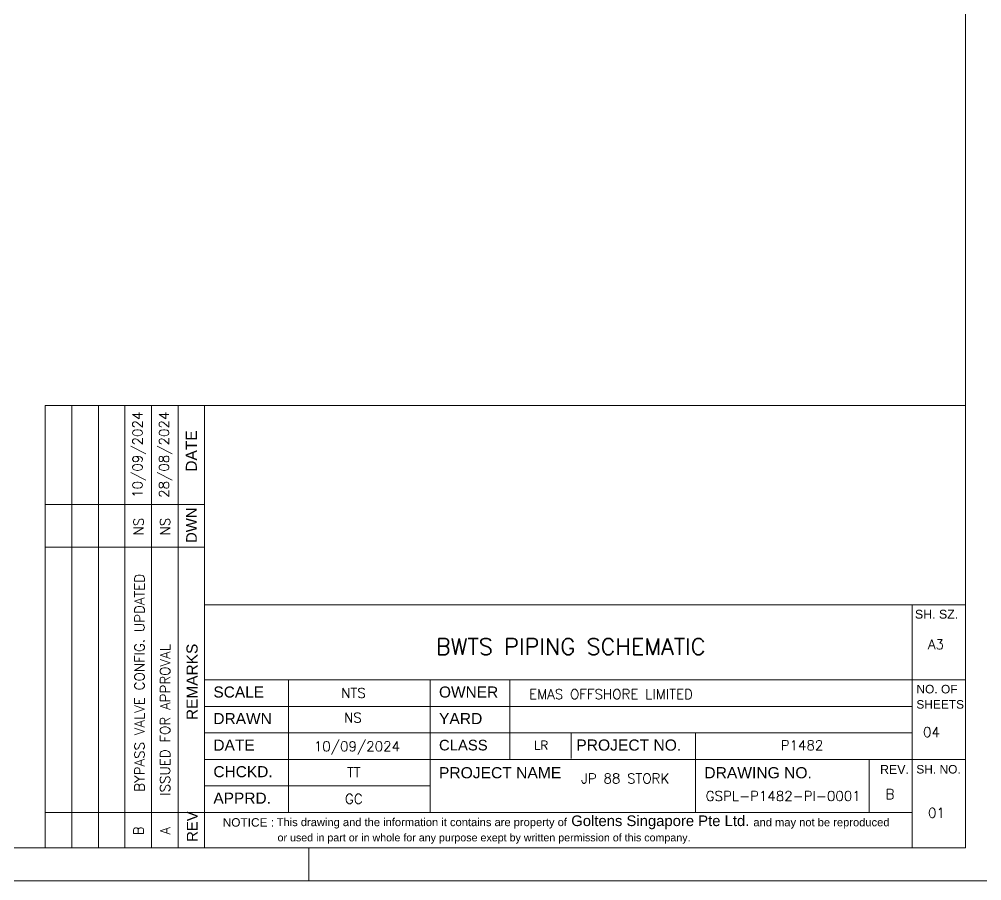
# Model space of a CAD drawing. Header units: millimetres. Extents: x 1638 to 3309, y -435 to 1865.
# Drawn here: x 1908.6 to 2055.1, y -434.9 to -303.8 of the extents above; entities that cross this region are included whole.
import ezdxf
from ezdxf.enums import TextEntityAlignment as Align

# ---------------------------------------------------------------- set-up
doc = ezdxf.new("R2010")
doc.units = ezdxf.units.MM
doc.layers.add('Template', color=7, linetype='Continuous', lineweight=0)
doc.styles.add('Cadmatic Default Text', font='arial.ttf')
doc.styles.add('SEDS_Romans', font='romans.shx')

# ---------------------------------------------------------------- blocks, each defined once
blk = doc.blocks.new('Goltens_Isometric_A3_2_8')
at = {"layer": 'Template', "flags": 128}
for points in [[(415.01, 292.01), (415.01, 4.99)], [(275, 72.3), (299.24, 72.3)], [(275, 72.3), (275, 4.99)], [(279.04, 72.3), (279.04, 4.99)], [(283.08, 72.3), (283.08, 4.99)], [(287.12, 72.3), (287.12, 4.99)], [(291.16, 72.3), (291.16, 4.99)], [(295.2, 72.3), (295.2, 4.99)], [(299.24, 72.3), (415.01, 72.3)], [(299.24, 72.3), (299.24, 4.99)], [(415.01, 72.3), (415.01, 4.99)], [(275, 57.24), (299.24, 57.24)], [(275, 50.76), (299.24, 50.76)], [(299.24, 42.01), (415.01, 42.01)], [(406.93, 42.01), (406.93, 4.99)], [(299.24, 30.57), (415.01, 30.57)], [(312.02, 30.57), (312.02, 10.38)], [(333.56, 30.57), (333.56, 10.38)], [(345.68, 30.57), (345.68, 18.46)], [(299.24, 26.53), (406.93, 26.53)], [(299.24, 22.49), (406.93, 22.49)], [(355, 18.6), (355, 22.5)], [(373.95, 18.46), (373.95, 22.51)], [(299.24, 18.46), (415.01, 18.46)], [(373.95, 18.46), (373.95, 10.38)], [(400.39, 18.46), (400.39, 10.38)], [(299.24, 14.42), (333.56, 14.42)], [(299.24, 10.38), (275, 10.38)], [(299.24, 10.38), (406.93, 10.38)], [(415.01, 4.99), (4.99, 4.99)], [(275.01, 4.99), (299.24, 4.99)], [(299.24, 4.99), (415.01, 4.99)], [(315.12, 4.99), (315.12, 0)], [(420, 0), (0, 0)]]:
    blk.add_lwpolyline(points, dxfattribs=at)
at = {"layer": 'Template', "style": 'Cadmatic Default Text'}
for s, height, p in [('DATE', 1.683, (298.06, 62.26)), ('DWN', 1.617, (298.05, 51.41)), ('REMARKS', 1.683, (298.17, 24.45)), ('REV', 1.617, (298.16, 5.92))]:
    blk.add_text(s, height=height, rotation=90, dxfattribs=at).set_placement(p)
for s, height, p in [('SH. SZ.', 1.346, (407.34, 39.89)), ('NO. OF ', 1.3, (407.57, 28.51)), ('SHEETS', 1.3, (407.55, 26.19)), ('REV.', 1.346, (402.03, 16.27)), ('SH. NO.', 1.3, (407.55, 16.32)), ('NOTICE :', 1.292, (301.99, 8.23)), ('This drawing and the information it contains are property of', 1.213, (310.21, 8.31)), ('Goltens Singapore Pte Ltd.', 1.6154, (355.04, 8.32)), ('and may not be reproduced', 1.213, (382.75, 8.29)), ('or used in part or in whole for any purpose exept by written permission of this company.', 1.1631, (310.34, 5.99))]:
    blk.add_text(s, height=height, dxfattribs=at).set_placement(p)
for s, height, p in [('SCALE', 1.683, (300.58, 28.72)), ('OWNER', 1.683, (334.91, 28.72)), ('DRAWN', 1.683, (300.58, 24.68)), ('YARD', 1.7, (334.91, 24.68)), ('DATE', 1.683, (300.58, 20.64)), ('CLASS', 1.617, (334.91, 20.64)), ('PROJECT NO.', 1.7, (355.81, 20.65)), ('CHCKD.', 1.683, (300.58, 16.6)), ('PROJECT NAME', 1.7, (334.91, 16.44)), ('DRAWING NO.', 1.7, (375.29, 16.44)), ('APPRD.', 1.683, (300.58, 12.57))]:
    blk.add_text(s, height=height, dxfattribs=at).set_placement(p, align=Align.MIDDLE_LEFT)

msp = doc.modelspace()

# ---------------------------------------------------------------- block references
at = {"layer": 'Template', "ltscale": 1.5}
msp.add_blockref('Goltens_Isometric_A3_2_8', (1637.56, -434.87), dxfattribs=at)

# ---------------------------------------------------------------- texts
at = {"char_height": 1.5, "attachment_point": 5, "rotation": 90, "style": 'SEDS_Romans'}
for s, insert, width in [('10/09/2024', (1926.84, -370.04), 7.6579), ('28/08/2024', (1930.88, -370.04), 7.6579), ('NS', (1926.75, -380.98), 7.6579), ('NS', (1930.79, -380.98), 7.6579), ('BYPASS VALVE CONFIG. UPDATED', (1926.89, -404.75), 39.094), ('ISSUED FOR APPROVAL', (1930.79, -410.4), 39.094), ('B', (1926.75, -427.28), 7.6579), ('A', (1930.79, -427.28), 7.6579)]:
    msp.add_mtext(s, dxfattribs=dict(at, insert=insert, width=width))
at = {"attachment_point": 5, "style": 'SEDS_Romans'}
for s, insert, char_height, width in [('BWTS PIPING SCHEMATIC', (1992.51, -399.23), 2.5, 55.554), ('A3', (2048.09, -398.89), 1.5, 7.6579), ('NTS', (1959.46, -406.29), 1.5, 7.6579), ('EMAS OFFSHORE LIMITED ', (1998.64, -406.48), 1.5, 30.9397), ('NS', (1959.36, -410.06), 1.5, 7.6579), ('04', (2047.42, -412.25), 1.5, 7.6579), ('10/09/2024', (1959.98, -414.67), 1.5, 7.6579), ('LR', (1988.02, -414.25), 1.308, 7.6579), ('TT', (1959.51, -418.37), 1.5, 7.6579), ('JP 88 STORK', (2000.81, -419.31), 1.5, 30.9397), ('GC', (1959.51, -422.41), 1.5, 7.6579), ('GSPL-P1482-PI-0001', (2024.85, -421.98), 1.5, 7.6579), ('B', (2041.11, -421.69), 1.5, 7.6579), ('01', (2048.18, -424.53), 1.5, 7.6579)]:
    msp.add_mtext(s, dxfattribs=dict(at, insert=insert, char_height=char_height, width=width))
at = {"insert": (2027.71, -414.26), "char_height": 1.5, "attachment_point": 5, "style": 'SEDS_Romans'}
msp.add_mtext('\\pt6;P1482', dxfattribs=at)

doc.saveas('drawing.dxf')
